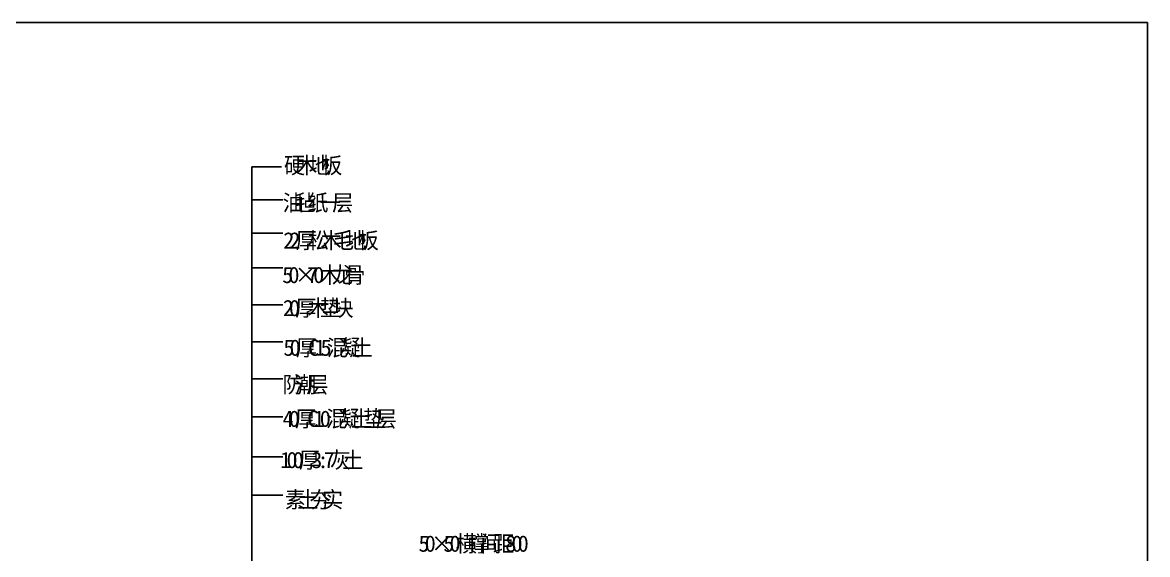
# Model space of a CAD drawing. Header units: metres. Extents: x 0 to 420, y 0 to 297.
# Drawn here: x 143.9 to 420, y 166.6 to 297 of the extents above; entities that cross this region are included whole.
import ezdxf

# ---------------------------------------------------------------- set-up
doc = ezdxf.new("R2010")
doc.units = ezdxf.units.M

msp = doc.modelspace()

# ---------------------------------------------------------------- linework, layer by layer
for p, q in [((420, 297), (0, 297)), ((420, 0), (420, 297)), ((200.16, 141.37), (200.16, 261.63)), ((200.16, 261.63), (207.43, 261.63)), ((200.16, 253.54), (207.76, 253.54)), ((200.16, 245.32), (207.76, 245.32)), ((200.16, 236.88), (207.76, 236.88)), ((200.16, 227.79), (207.76, 227.79)), ((200.16, 218.71), (207.76, 218.71)), ((200.16, 209.63), (207.76, 209.63)), ((200.16, 200.33), (207.76, 200.33)), ((200.16, 190.52), (207.76, 190.52)), ((200.16, 181.1), (207.76, 181.1))]:
    msp.add_line(p, q)

# ---------------------------------------------------------------- texts
for s, p in [('硬', (208.05, 259.99)), ('木', (211.09, 259.99)), ('地', (214.13, 259.99)), ('板', (217.18, 259.99)), ('油', (207.7, 250.82)), ('毡', (210.74, 250.82)), ('纸', (213.78, 250.82)), ('层', (219.87, 250.82)), ('一', (216.83, 250.82)), ('厚', (210.93, 241.59)), ('松', (213.97, 241.59)), ('木', (217.02, 241.59)), ('毛', (220.06, 241.59)), ('地', (223.1, 241.59)), ('板', (226.15, 241.59)), ('2', (207.89, 241.59)), ('2', (209.41, 241.59)), ('木', (216.75, 233.12)), ('龙', (219.8, 233.12)), ('骨', (222.84, 233.12)), ('5', (207.62, 233.12)), ('0', (209.15, 233.12)), ('×', (210.67, 233.12)), ('7', (213.71, 233.12)), ('0', (215.23, 233.12)), ('厚', (210.82, 225.01)), ('木', (213.86, 225.01)), ('垫', (216.9, 225.01)), ('块', (219.95, 225.01)), ('2', (207.77, 225.01)), ('0', (209.29, 225.01)), ('5', (207.91, 215.29)), ('0', (209.43, 215.29)), ('厚', (210.95, 215.29)), ('C', (213.99, 215.29)), ('1', (215.51, 215.29)), ('5', (217.04, 215.29)), ('混', (218.56, 215.29)), ('凝', (221.6, 215.29)), ('土', (224.64, 215.29)), ('防', (207.71, 206.24)), ('潮', (210.75, 206.24)), ('层', (213.8, 206.24)), ('4', (207.71, 197.87)), ('0', (209.23, 197.87)), ('厚', (210.75, 197.87)), ('C', (213.8, 197.87)), ('1', (215.32, 197.87)), ('0', (216.84, 197.87)), ('混', (218.36, 197.87)), ('凝', (221.41, 197.87)), ('土', (224.45, 197.87)), ('垫', (227.49, 197.87)), ('层', (230.54, 197.87)), ('1', (207.14, 187.75)), ('0', (208.67, 187.75)), ('0', (210.19, 187.75)), ('厚', (211.71, 187.75)), ('3', (214.75, 187.75)), (':', (216.27, 187.75)), ('7', (217.8, 187.75)), ('灰', (219.32, 187.75)), ('土', (222.36, 187.75)), ('素', (208.27, 178.03)), ('土', (211.31, 178.03)), ('夯', (214.35, 178.03)), ('实', (217.4, 178.03)), ('0', (242.6, 167.25)), ('0', (248.68, 167.25)), ('横', (250.21, 167.25)), ('撑', (253.25, 167.25)), ('间', (256.29, 167.25)), ('距', (259.34, 167.25)), ('8', (262.38, 167.25)), ('0', (263.9, 167.25)), ('0', (265.42, 167.25)), ('5', (241.07, 167.25)), ('×', (244.12, 167.25)), ('5', (247.16, 167.25))]:
    msp.add_text(s, height=4).set_placement(p)

doc.saveas('drawing.dxf')
